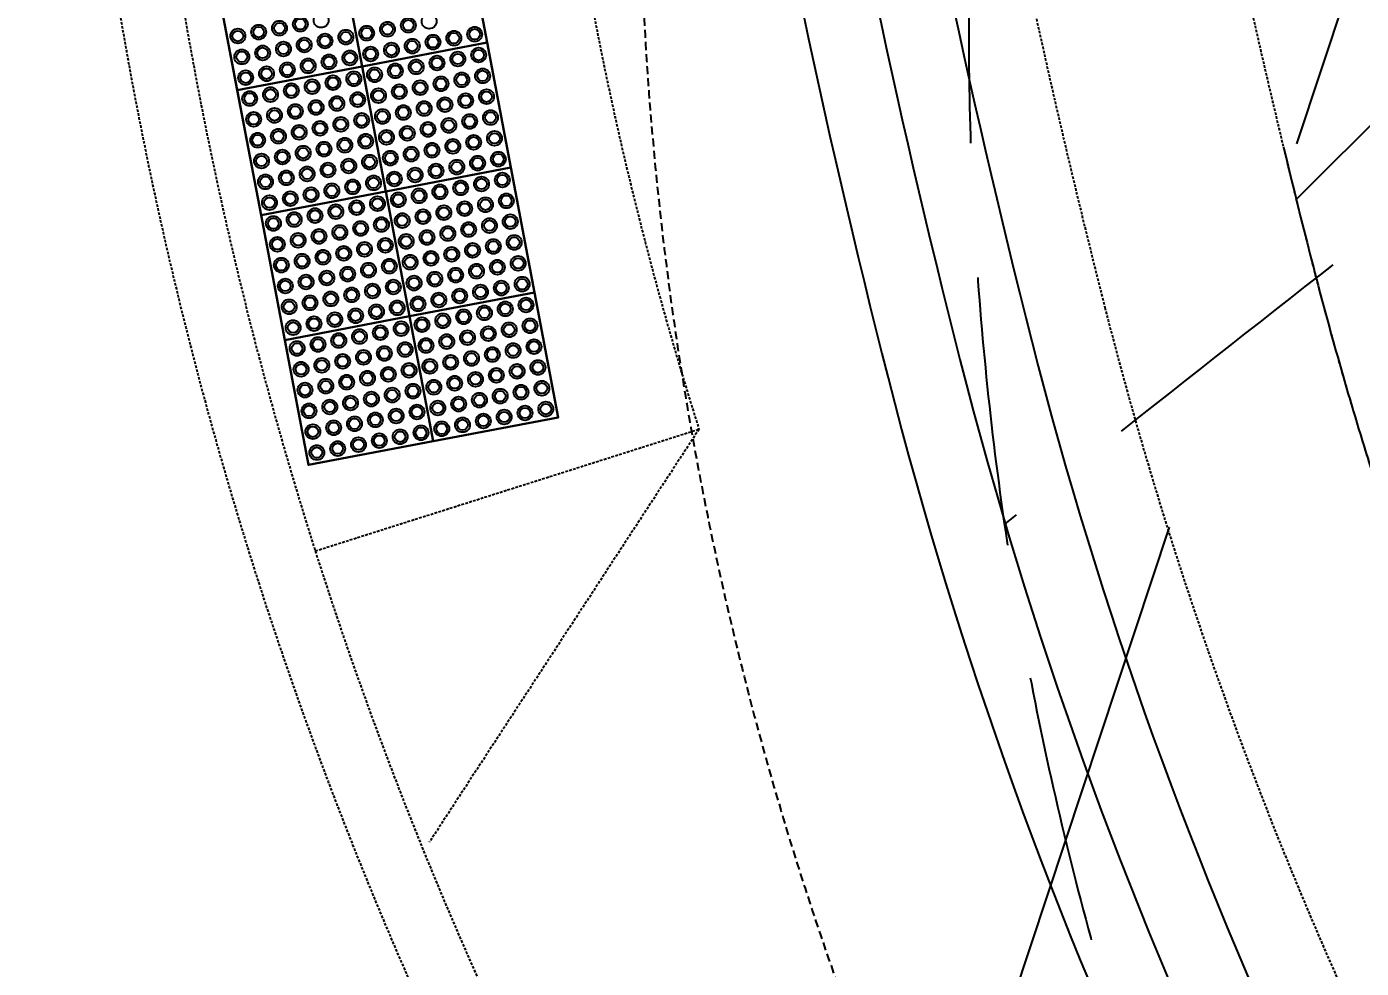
# Model space of a CAD drawing. Header units: millimetres. Extents: x 832728086 to 834530684, y 817551485 to 818349469.
# Drawn here: x 834278547 to 834281696, y 817936724 to 817938945 of the extents above; entities that cross this region are included whole.
import ezdxf

# ---------------------------------------------------------------- set-up
doc = ezdxf.new("R2010")
doc.units = ezdxf.units.MM
doc.header["$LTSCALE"] = 100
doc.linetypes.add('Hidden', pattern=[9.525, 6.35, -3.175])
for name, color, linetype in [('+C-160', 160, 'Hidden'), ('000-Tactile-l', 8, 'Continuous'), ('DLN030_1', 1, 'Continuous')]:
    doc.layers.add(name, color=color, linetype=linetype)
doc.layers.add('000-helpline', color=30, linetype='Continuous', lineweight=30, plot=False)
doc.styles.add('Swis721tBT', font='swissl.ttf')
doc.dimstyles.new('INTDIM', dxfattribs={"dimtxt": 200, "dimasz": 125, "dimexe": 100, "dimexo": 150, "dimgap": 80, "dimtad": 1, "dimdec": 0, "dimzin": 9, "dimdsep": 46, "dimtxsty": 'Swis721tBT', "dimblk": 'OPEN30', "dimcen": -125, "dimclrd": 256, "dimclre": 256, "dimclrt": 2, "dimaunit": 1, "dimadec": 1, "dimazin": 0, "dimtfac": 0.444444, "dimtdec": 0, "dimtix": 1, "dimtmove": 2, "dimatfit": 3, "dimldrblk": 'OPEN30', "dimfxl": 0, "dimtolj": 1, "dimlwd": -1, "dimlwe": -1, "dimarcsym": 0})

# ---------------------------------------------------------------- blocks, each defined once
blk = doc.blocks.new('_Open30')
at = {"color": 0, "linetype": 'ByBlock', "lineweight": -2}
for p, q in [((-1, 0.268), (0, 0)), ((0, 0), (-1, -0.268)), ((0, 0), (-1, 0))]:
    blk.add_line(p, q, dxfattribs=at)
blk = doc.blocks.new('*D28')
at = {"layer": 'Defpoints', "color": 0}
for p in [(834269376.5, 817985820.3), (834268234.8, 817984815.4), (834325664.7, 817921861.8)]:
    blk.add_point(p, dxfattribs=at)
at = {"layer": 'DLN030_1', "linetype": 'Continuous'}
for p, q in [((834269263.9, 817985721.2), (834268159.7, 817984749.3)), ((834324390.8, 817921007.1), (834268366.9, 817984665.3)), ((834325552.1, 817921762.7), (834324447.9, 817920790.9))]:
    blk.add_line(p, q, dxfattribs=at)
at = {"layer": 'DLN030_1', "xscale": 200, "yscale": 200, "zscale": 200}
for p, rotation in [((834268234.8, 817984815.4), 131.3501965874743), ((834324523, 817920857), 311.3501965874743)]:
    blk.add_blockref('_Open30', p, dxfattribs=dict(at, rotation=rotation))
at = {"layer": 'DLN030_1', "color": 2, "insert": (834295470.9, 817953435.6), "char_height": 400, "attachment_point": 5, "rotation": 311.3502, "style": 'Swis721tBT'}
blk.add_mtext('\\A1;85200', dxfattribs=at)
blk = doc.blocks.new('tactile')
at = {"layer": '000-helpline', "ltscale": 0.015}
for points in [[(834279.6337, 817939.2513), (834279.3389, 817939.1954), (834279.3949, 817938.9007), (834279.6896, 817938.9566)], [(834279.3389, 817939.1954), (834279.0442, 817939.1395), (834279.1001, 817938.8447), (834279.3949, 817938.9007)], [(834279.6896, 817938.9566), (834279.3949, 817938.9007), (834279.4508, 817938.6059), (834279.7455, 817938.6619)], [(834279.3949, 817938.9007), (834279.1001, 817938.8447), (834279.1561, 817938.55), (834279.4508, 817938.6059)], [(834279.8015, 817938.3671), (834279.5067, 817938.3112), (834279.4508, 817938.6059), (834279.7455, 817938.6619)], [(834279.5067, 817938.3112), (834279.212, 817938.2552), (834279.1561, 817938.55), (834279.4508, 817938.6059)], [(834279.8574, 817938.0724), (834279.5627, 817938.0164), (834279.5067, 817938.3112), (834279.8015, 817938.3671)], [(834279.5627, 817938.0164), (834279.2679, 817937.9605), (834279.212, 817938.2552), (834279.5067, 817938.3112)]]:
    blk.add_lwpolyline(points, close=True, dxfattribs=at)
at = {"layer": '000-Tactile-l'}
for points in [[(834279.7455, 817938.6619), (834279.6337, 817939.2513), (834279.0442, 817939.1395), (834279.1561, 817938.55)], [(834279.7455, 817938.6619), (834279.8574, 817938.0724), (834279.2679, 817937.9605), (834279.1561, 817938.55)]]:
    blk.add_lwpolyline(points, close=True, dxfattribs=at)
at = {"layer": '000-Tactile-l', "ltscale": 0.015}
for centre, radius in [((834279.1505, 817938.9815), 0.0175), ((834279.1996, 817938.9908), 0.0175), ((834279.1996, 817938.9908), 0.0125), ((834279.2488, 817939.0002), 0.0175), ((834279.2488, 817939.0002), 0.0125), ((834279.2979, 817939.0095), 0.0175), ((834279.4546, 817938.9883), 0.0175), ((834279.4546, 817938.9883), 0.0125), ((834279.5037, 817938.9977), 0.0175), ((834279.5037, 817938.9977), 0.0125), ((834279.5528, 817939.007), 0.0175), ((834279.1014, 817938.9722), 0.0175), ((834279.1014, 817938.9722), 0.0125), ((834279.1505, 817938.9815), 0.0125), ((834279.2581, 817938.951), 0.0175), ((834279.3072, 817938.9604), 0.0175), ((834279.3072, 817938.9604), 0.0125), ((834279.3563, 817938.9697), 0.0175), ((834279.3563, 817938.9697), 0.0125), ((834279.4055, 817938.979), 0.0175), ((834279.4055, 817938.979), 0.0125), ((834279.5621, 817938.9578), 0.0175), ((834279.5621, 817938.9578), 0.0125), ((834279.6113, 817938.9672), 0.0175), ((834279.6113, 817938.9672), 0.0125), ((834279.6604, 817938.9765), 0.0175), ((834279.6604, 817938.9765), 0.0125), ((834279.1107, 817938.9231), 0.0175), ((834279.1107, 817938.9231), 0.0125), ((834279.1598, 817938.9324), 0.0175), ((834279.1598, 817938.9324), 0.0125), ((834279.209, 817938.9417), 0.0175), ((834279.209, 817938.9417), 0.0125), ((834279.2581, 817938.951), 0.0125), ((834279.3657, 817938.9206), 0.0175), ((834279.4148, 817938.9299), 0.0175), ((834279.4148, 817938.9299), 0.0125), ((834279.4639, 817938.9392), 0.0175), ((834279.4639, 817938.9392), 0.0125), ((834279.513, 817938.9485), 0.0175), ((834279.513, 817938.9485), 0.0125), ((834279.6206, 817938.918), 0.0175), ((834279.6697, 817938.9274), 0.0175), ((834279.6697, 817938.9274), 0.0125), ((834279.2183, 817938.8926), 0.0175), ((834279.2183, 817938.8926), 0.0125), ((834279.2674, 817938.9019), 0.0175), ((834279.2674, 817938.9019), 0.0125), ((834279.3165, 817938.9112), 0.0175), ((834279.3165, 817938.9112), 0.0125), ((834279.3657, 817938.9206), 0.0125), ((834279.4732, 817938.8901), 0.0175), ((834279.5223, 817938.8994), 0.0175), ((834279.5223, 817938.8994), 0.0125), ((834279.5715, 817938.9087), 0.0175), ((834279.5715, 817938.9087), 0.0125), ((834279.6206, 817938.918), 0.0125), ((834279.12, 817938.8739), 0.0175), ((834279.12, 817938.8739), 0.0125), ((834279.1692, 817938.8833), 0.0175), ((834279.1692, 817938.8833), 0.0125), ((834279.3259, 817938.8621), 0.0175), ((834279.3259, 817938.8621), 0.0125), ((834279.375, 817938.8714), 0.0175), ((834279.375, 817938.8714), 0.0125), ((834279.4241, 817938.8808), 0.0175), ((834279.4241, 817938.8808), 0.0125), ((834279.4732, 817938.8901), 0.0125), ((834279.5808, 817938.8596), 0.0175), ((834279.5808, 817938.8596), 0.0125), ((834279.6299, 817938.8689), 0.0175), ((834279.6299, 817938.8689), 0.0125), ((834279.679, 817938.8782), 0.0175), ((834279.679, 817938.8782), 0.0125), ((834279.1294, 817938.8248), 0.0175), ((834279.1785, 817938.8341), 0.0175), ((834279.1785, 817938.8341), 0.0125), ((834279.2276, 817938.8435), 0.0175), ((834279.2276, 817938.8435), 0.0125), ((834279.2767, 817938.8528), 0.0175), ((834279.2767, 817938.8528), 0.0125), ((834279.4334, 817938.8316), 0.0175), ((834279.4334, 817938.8316), 0.0125), ((834279.4825, 817938.841), 0.0175), ((834279.4825, 817938.841), 0.0125), ((834279.5317, 817938.8503), 0.0175), ((834279.5317, 817938.8503), 0.0125), ((834279.6884, 817938.8291), 0.0175), ((834279.6884, 817938.8291), 0.0125), ((834279.1294, 817938.8248), 0.0125), ((834279.2369, 817938.7943), 0.0175), ((834279.286, 817938.8037), 0.0175), ((834279.286, 817938.8037), 0.0125), ((834279.3352, 817938.813), 0.0175), ((834279.3352, 817938.813), 0.0125), ((834279.3843, 817938.8223), 0.0175), ((834279.3843, 817938.8223), 0.0125), ((834279.4919, 817938.7918), 0.0175), ((834279.541, 817938.8012), 0.0175), ((834279.541, 817938.8012), 0.0125), ((834279.5901, 817938.8105), 0.0175), ((834279.5901, 817938.8105), 0.0125), ((834279.6392, 817938.8198), 0.0175), ((834279.6392, 817938.8198), 0.0125), ((834279.1387, 817938.7757), 0.0175), ((834279.1387, 817938.7757), 0.0125), ((834279.1878, 817938.785), 0.0175), ((834279.1878, 817938.785), 0.0125), ((834279.2369, 817938.7943), 0.0125), ((834279.3445, 817938.7639), 0.0175), ((834279.3936, 817938.7732), 0.0175), ((834279.3936, 817938.7732), 0.0125), ((834279.4427, 817938.7825), 0.0175), ((834279.4427, 817938.7825), 0.0125), ((834279.4919, 817938.7918), 0.0125), ((834279.5994, 817938.7614), 0.0175), ((834279.6486, 817938.7707), 0.0175), ((834279.6486, 817938.7707), 0.0125), ((834279.6977, 817938.78), 0.0175), ((834279.6977, 817938.78), 0.0125), ((834279.1971, 817938.7359), 0.0175), ((834279.1971, 817938.7359), 0.0125), ((834279.2462, 817938.7452), 0.0175), ((834279.2462, 817938.7452), 0.0125), ((834279.2954, 817938.7545), 0.0175), ((834279.2954, 817938.7545), 0.0125), ((834279.3445, 817938.7639), 0.0125), ((834279.4521, 817938.7334), 0.0175), ((834279.4521, 817938.7334), 0.0125), ((834279.5012, 817938.7427), 0.0175), ((834279.5012, 817938.7427), 0.0125), ((834279.5503, 817938.752), 0.0175), ((834279.5503, 817938.752), 0.0125), ((834279.5994, 817938.7614), 0.0125), ((834279.707, 817938.7309), 0.0175), ((834279.148, 817938.7266), 0.0175), ((834279.148, 817938.7266), 0.0125), ((834279.3047, 817938.7054), 0.0175), ((834279.3047, 817938.7054), 0.0125), ((834279.3538, 817938.7147), 0.0175), ((834279.3538, 817938.7147), 0.0125), ((834279.4029, 817938.7241), 0.0175), ((834279.4029, 817938.7241), 0.0125), ((834279.5596, 817938.7029), 0.0175), ((834279.5596, 817938.7029), 0.0125), ((834279.6088, 817938.7122), 0.0175), ((834279.6088, 817938.7122), 0.0125), ((834279.6579, 817938.7216), 0.0175), ((834279.6579, 817938.7216), 0.0125), ((834279.707, 817938.7309), 0.0125), ((834279.1573, 817938.6775), 0.0175), ((834279.1573, 817938.6775), 0.0125), ((834279.2064, 817938.6868), 0.0175), ((834279.2064, 817938.6868), 0.0125), ((834279.2556, 817938.6961), 0.0175), ((834279.2556, 817938.6961), 0.0125), ((834279.3631, 817938.6656), 0.0175), ((834279.4123, 817938.6749), 0.0175), ((834279.4123, 817938.6749), 0.0125), ((834279.4614, 817938.6843), 0.0175), ((834279.4614, 817938.6843), 0.0125), ((834279.5105, 817938.6936), 0.0175), ((834279.5105, 817938.6936), 0.0125), ((834279.6672, 817938.6724), 0.0175), ((834279.6672, 817938.6724), 0.0125), ((834279.7163, 817938.6818), 0.0175), ((834279.7163, 817938.6818), 0.0125), ((834279.2158, 817938.6377), 0.0175), ((834279.2649, 817938.647), 0.0175), ((834279.2649, 817938.647), 0.0125), ((834279.314, 817938.6563), 0.0175), ((834279.314, 817938.6563), 0.0125), ((834279.3631, 817938.6656), 0.0125), ((834279.4707, 817938.6351), 0.0175), ((834279.5198, 817938.6445), 0.0175), ((834279.5198, 817938.6445), 0.0125), ((834279.569, 817938.6538), 0.0175), ((834279.569, 817938.6538), 0.0125), ((834279.6181, 817938.6631), 0.0175), ((834279.6181, 817938.6631), 0.0125), ((834279.1666, 817938.6283), 0.0175), ((834279.1666, 817938.6283), 0.0125), ((834279.2158, 817938.6377), 0.0125), ((834279.3233, 817938.6072), 0.0175), ((834279.3233, 817938.6072), 0.0125), ((834279.3725, 817938.6165), 0.0175), ((834279.3725, 817938.6165), 0.0125), ((834279.4216, 817938.6258), 0.0175), ((834279.4216, 817938.6258), 0.0125), ((834279.4707, 817938.6351), 0.0125), ((834279.5783, 817938.6047), 0.0175), ((834279.6274, 817938.614), 0.0175), ((834279.6274, 817938.614), 0.0125), ((834279.6765, 817938.6233), 0.0175), ((834279.6765, 817938.6233), 0.0125), ((834279.7256, 817938.6326), 0.0175), ((834279.7256, 817938.6326), 0.0125), ((834279.176, 817938.5792), 0.0175), ((834279.176, 817938.5792), 0.0125), ((834279.2251, 817938.5885), 0.0175), ((834279.2251, 817938.5885), 0.0125), ((834279.2742, 817938.5979), 0.0175), ((834279.2742, 817938.5979), 0.0125), ((834279.4309, 817938.5767), 0.0175), ((834279.4309, 817938.5767), 0.0125), ((834279.48, 817938.586), 0.0175), ((834279.48, 817938.586), 0.0125), ((834279.5292, 817938.5953), 0.0175), ((834279.5292, 817938.5953), 0.0125), ((834279.5783, 817938.6047), 0.0125), ((834279.6858, 817938.5742), 0.0175), ((834279.735, 817938.5835), 0.0175), ((834279.735, 817938.5835), 0.0125), ((834279.2344, 817938.5394), 0.0175), ((834279.2835, 817938.5487), 0.0175), ((834279.2835, 817938.5487), 0.0125), ((834279.3327, 817938.5581), 0.0175), ((834279.3327, 817938.5581), 0.0125), ((834279.3818, 817938.5674), 0.0175), ((834279.3818, 817938.5674), 0.0125), ((834279.5385, 817938.5462), 0.0175), ((834279.5385, 817938.5462), 0.0125), ((834279.5876, 817938.5555), 0.0175), ((834279.5876, 817938.5555), 0.0125), ((834279.6367, 817938.5649), 0.0175), ((834279.6367, 817938.5649), 0.0125), ((834279.6858, 817938.5742), 0.0125), ((834279.1853, 817938.5301), 0.0175), ((834279.1853, 817938.5301), 0.0125), ((834279.2344, 817938.5394), 0.0125), ((834279.342, 817938.5089), 0.0175), ((834279.3911, 817938.5183), 0.0175), ((834279.3911, 817938.5183), 0.0125), ((834279.4402, 817938.5276), 0.0175), ((834279.4402, 817938.5276), 0.0125), ((834279.4894, 817938.5369), 0.0175), ((834279.4894, 817938.5369), 0.0125), ((834279.646, 817938.5157), 0.0175), ((834279.646, 817938.5157), 0.0125), ((834279.6952, 817938.5251), 0.0175), ((834279.6952, 817938.5251), 0.0125), ((834279.7443, 817938.5344), 0.0175), ((834279.7443, 817938.5344), 0.0125), ((834279.1946, 817938.481), 0.0175), ((834279.2437, 817938.4903), 0.0175), ((834279.2437, 817938.4903), 0.0125), ((834279.2929, 817938.4996), 0.0175), ((834279.2929, 817938.4996), 0.0125), ((834279.342, 817938.5089), 0.0125), ((834279.4496, 817938.4785), 0.0175), ((834279.4987, 817938.4878), 0.0175), ((834279.4987, 817938.4878), 0.0125), ((834279.5478, 817938.4971), 0.0175), ((834279.5478, 817938.4971), 0.0125), ((834279.5969, 817938.5064), 0.0175), ((834279.5969, 817938.5064), 0.0125), ((834279.7536, 817938.4853), 0.0175), ((834279.7536, 817938.4853), 0.0125), ((834279.1946, 817938.481), 0.0125), ((834279.3022, 817938.4505), 0.0175), ((834279.3022, 817938.4505), 0.0125), ((834279.3513, 817938.4598), 0.0175), ((834279.3513, 817938.4598), 0.0125), ((834279.4004, 817938.4691), 0.0175), ((834279.4004, 817938.4691), 0.0125), ((834279.4496, 817938.4785), 0.0125), ((834279.5571, 817938.448), 0.0175), ((834279.6062, 817938.4573), 0.0175), ((834279.6062, 817938.4573), 0.0125), ((834279.6554, 817938.4666), 0.0175), ((834279.6554, 817938.4666), 0.0125), ((834279.7045, 817938.4759), 0.0175), ((834279.7045, 817938.4759), 0.0125), ((834279.2039, 817938.4318), 0.0175), ((834279.2039, 817938.4318), 0.0125), ((834279.2531, 817938.4412), 0.0175), ((834279.2531, 817938.4412), 0.0125), ((834279.4098, 817938.42), 0.0175), ((834279.4098, 817938.42), 0.0125), ((834279.4589, 817938.4293), 0.0175), ((834279.4589, 817938.4293), 0.0125), ((834279.508, 817938.4387), 0.0175), ((834279.508, 817938.4387), 0.0125), ((834279.5571, 817938.448), 0.0125), ((834279.6647, 817938.4175), 0.0175), ((834279.7138, 817938.4268), 0.0175), ((834279.7138, 817938.4268), 0.0125), ((834279.7629, 817938.4361), 0.0175), ((834279.7629, 817938.4361), 0.0125), ((834279.2133, 817938.3827), 0.0175), ((834279.2624, 817938.392), 0.0175), ((834279.2624, 817938.392), 0.0125), ((834279.3115, 817938.4014), 0.0175), ((834279.3115, 817938.4014), 0.0125), ((834279.3606, 817938.4107), 0.0175), ((834279.3606, 817938.4107), 0.0125), ((834279.5173, 817938.3895), 0.0175), ((834279.5173, 817938.3895), 0.0125), ((834279.5664, 817938.3988), 0.0175), ((834279.5664, 817938.3988), 0.0125), ((834279.6156, 817938.4082), 0.0175), ((834279.6156, 817938.4082), 0.0125), ((834279.6647, 817938.4175), 0.0125), ((834279.7723, 817938.387), 0.0175), ((834279.7723, 817938.387), 0.0125), ((834279.2133, 817938.3827), 0.0125), ((834279.3208, 817938.3522), 0.0175), ((834279.37, 817938.3616), 0.0175), ((834279.37, 817938.3616), 0.0125), ((834279.4191, 817938.3709), 0.0175), ((834279.4191, 817938.3709), 0.0125), ((834279.4682, 817938.3802), 0.0175), ((834279.4682, 817938.3802), 0.0125), ((834279.6249, 817938.359), 0.0175), ((834279.6249, 817938.359), 0.0125), ((834279.674, 817938.3684), 0.0175), ((834279.674, 817938.3684), 0.0125), ((834279.7231, 817938.3777), 0.0175), ((834279.7231, 817938.3777), 0.0125), ((834279.2226, 817938.3336), 0.0175), ((834279.2226, 817938.3336), 0.0125), ((834279.2717, 817938.3429), 0.0175), ((834279.2717, 817938.3429), 0.0125), ((834279.3208, 817938.3522), 0.0125), ((834279.4284, 817938.3218), 0.0175), ((834279.4775, 817938.3311), 0.0175), ((834279.4775, 817938.3311), 0.0125), ((834279.5266, 817938.3404), 0.0175), ((834279.5266, 817938.3404), 0.0125), ((834279.5758, 817938.3497), 0.0175), ((834279.5758, 817938.3497), 0.0125), ((834279.6833, 817938.3192), 0.0175), ((834279.7325, 817938.3286), 0.0175), ((834279.7325, 817938.3286), 0.0125), ((834279.7816, 817938.3379), 0.0175), ((834279.7816, 817938.3379), 0.0125), ((834279.281, 817938.2938), 0.0175), ((834279.281, 817938.2938), 0.0125), ((834279.3302, 817938.3031), 0.0175), ((834279.3302, 817938.3031), 0.0125), ((834279.3793, 817938.3124), 0.0175), ((834279.3793, 817938.3124), 0.0125), ((834279.4284, 817938.3218), 0.0125), ((834279.536, 817938.2913), 0.0175), ((834279.5851, 817938.3006), 0.0175), ((834279.5851, 817938.3006), 0.0125), ((834279.6342, 817938.3099), 0.0175), ((834279.6342, 817938.3099), 0.0125), ((834279.6833, 817938.3192), 0.0125), ((834279.7909, 817938.2888), 0.0175), ((834279.2319, 817938.2845), 0.0175), ((834279.2319, 817938.2845), 0.0125), ((834279.3886, 817938.2633), 0.0175), ((834279.3886, 817938.2633), 0.0125), ((834279.4377, 817938.2726), 0.0175), ((834279.4377, 817938.2726), 0.0125), ((834279.4868, 817938.282), 0.0175), ((834279.4868, 817938.282), 0.0125), ((834279.536, 817938.2913), 0.0125), ((834279.6435, 817938.2608), 0.0175), ((834279.6435, 817938.2608), 0.0125), ((834279.6927, 817938.2701), 0.0175), ((834279.6927, 817938.2701), 0.0125), ((834279.7418, 817938.2794), 0.0175), ((834279.7418, 817938.2794), 0.0125), ((834279.7909, 817938.2888), 0.0125), ((834279.2412, 817938.2353), 0.0175), ((834279.2412, 817938.2353), 0.0125), ((834279.2904, 817938.2447), 0.0175), ((834279.2904, 817938.2447), 0.0125), ((834279.3395, 817938.254), 0.0175), ((834279.3395, 817938.254), 0.0125), ((834279.4962, 817938.2328), 0.0175), ((834279.4962, 817938.2328), 0.0125), ((834279.5453, 817938.2422), 0.0175), ((834279.5453, 817938.2422), 0.0125), ((834279.5944, 817938.2515), 0.0175), ((834279.5944, 817938.2515), 0.0125), ((834279.7511, 817938.2303), 0.0175), ((834279.7511, 817938.2303), 0.0125), ((834279.8002, 817938.2396), 0.0175), ((834279.8002, 817938.2396), 0.0125), ((834279.2997, 817938.1955), 0.0175), ((834279.3488, 817938.2049), 0.0175), ((834279.3488, 817938.2049), 0.0125), ((834279.3979, 817938.2142), 0.0175), ((834279.3979, 817938.2142), 0.0125), ((834279.447, 817938.2235), 0.0175), ((834279.447, 817938.2235), 0.0125), ((834279.5546, 817938.193), 0.0175), ((834279.6037, 817938.2024), 0.0175), ((834279.6037, 817938.2024), 0.0125), ((834279.6529, 817938.2117), 0.0175), ((834279.6529, 817938.2117), 0.0125), ((834279.702, 817938.221), 0.0175), ((834279.702, 817938.221), 0.0125), ((834279.2506, 817938.1862), 0.0175), ((834279.2506, 817938.1862), 0.0125), ((834279.2997, 817938.1955), 0.0125), ((834279.4072, 817938.1651), 0.0175), ((834279.4564, 817938.1744), 0.0175), ((834279.4564, 817938.1744), 0.0125), ((834279.5055, 817938.1837), 0.0175), ((834279.5055, 817938.1837), 0.0125), ((834279.5546, 817938.193), 0.0125), ((834279.6622, 817938.1626), 0.0175), ((834279.7113, 817938.1719), 0.0175), ((834279.7113, 817938.1719), 0.0125), ((834279.7604, 817938.1812), 0.0175), ((834279.7604, 817938.1812), 0.0125), ((834279.8096, 817938.1905), 0.0175), ((834279.8096, 817938.1905), 0.0125), ((834279.2599, 817938.1371), 0.0175), ((834279.2599, 817938.1371), 0.0125), ((834279.309, 817938.1464), 0.0175), ((834279.309, 817938.1464), 0.0125), ((834279.3581, 817938.1557), 0.0175), ((834279.3581, 817938.1557), 0.0125), ((834279.4072, 817938.1651), 0.0125), ((834279.5148, 817938.1346), 0.0175), ((834279.5639, 817938.1439), 0.0175), ((834279.5639, 817938.1439), 0.0125), ((834279.6131, 817938.1532), 0.0175), ((834279.6131, 817938.1532), 0.0125), ((834279.6622, 817938.1626), 0.0125), ((834279.7697, 817938.1321), 0.0175), ((834279.8189, 817938.1414), 0.0175), ((834279.8189, 817938.1414), 0.0125), ((834279.3674, 817938.1066), 0.0175), ((834279.3674, 817938.1066), 0.0125), ((834279.4166, 817938.1159), 0.0175), ((834279.4166, 817938.1159), 0.0125), ((834279.4657, 817938.1253), 0.0175), ((834279.4657, 817938.1253), 0.0125), ((834279.5148, 817938.1346), 0.0125), ((834279.6224, 817938.1041), 0.0175), ((834279.6224, 817938.1041), 0.0125), ((834279.6715, 817938.1134), 0.0175), ((834279.6715, 817938.1134), 0.0125), ((834279.7206, 817938.1228), 0.0175), ((834279.7206, 817938.1228), 0.0125), ((834279.7697, 817938.1321), 0.0125), ((834279.2692, 817938.088), 0.0175), ((834279.2692, 817938.088), 0.0125), ((834279.3183, 817938.0973), 0.0175), ((834279.3183, 817938.0973), 0.0125), ((834279.4259, 817938.0668), 0.0175), ((834279.475, 817938.0761), 0.0175), ((834279.475, 817938.0761), 0.0125), ((834279.5241, 817938.0855), 0.0175), ((834279.5241, 817938.0855), 0.0125), ((834279.5733, 817938.0948), 0.0175), ((834279.5733, 817938.0948), 0.0125), ((834279.7299, 817938.0736), 0.0175), ((834279.7299, 817938.0736), 0.0125), ((834279.7791, 817938.083), 0.0175), ((834279.7791, 817938.083), 0.0125), ((834279.8282, 817938.0923), 0.0175), ((834279.8282, 817938.0923), 0.0125), ((834279.2785, 817938.0389), 0.0175), ((834279.3276, 817938.0482), 0.0175), ((834279.3276, 817938.0482), 0.0125), ((834279.3768, 817938.0575), 0.0175), ((834279.3768, 817938.0575), 0.0125), ((834279.4259, 817938.0668), 0.0125), ((834279.5335, 817938.0363), 0.0175), ((834279.5826, 817938.0457), 0.0175), ((834279.5826, 817938.0457), 0.0125), ((834279.6317, 817938.055), 0.0175), ((834279.6317, 817938.055), 0.0125), ((834279.6808, 817938.0643), 0.0175), ((834279.6808, 817938.0643), 0.0125), ((834279.2785, 817938.0389), 0.0125), ((834279.3861, 817938.0084), 0.0175), ((834279.4352, 817938.0177), 0.0175), ((834279.4352, 817938.0177), 0.0125), ((834279.4843, 817938.027), 0.0175), ((834279.4843, 817938.027), 0.0125), ((834279.5335, 817938.0363), 0.0125), ((834279.2878, 817937.9897), 0.0175), ((834279.2878, 817937.9897), 0.0125), ((834279.337, 817937.9991), 0.0175), ((834279.337, 817937.9991), 0.0125), ((834279.3861, 817938.0084), 0.0125)]:
    blk.add_circle(centre, radius, dxfattribs=at)
at = {"layer": '000-Tactile-l', "ltscale": 5e-05}
for centre, radius, start, end in [((834301.6085, 817943.5102), 21.4677, 184.36534, 194.29487), ((834301.6085, 817943.5102), 21.2927, 184.36534, 194.29487), ((834301.6085, 817943.5102), 21.6427, 184.36534, 194.29487), ((834290.7477, 817940.7432), 10.0849, 194.29664, 238.2636), ((834290.7477, 817940.7432), 10.2599, 194.29662, 238.26358), ((834290.7477, 817940.7432), 10.4349, 194.29661, 238.26357)]:
    blk.add_arc(centre, radius, start, end, dxfattribs=at)
blk = doc.blocks.new('A$C062A3D83')
at = {"layer": '+C-160', "ltscale": 3}
blk.add_line((-51694.7, -96422.5), (-37449, -53520.9), dxfattribs=at)
at = {"layer": '+C-160'}
for p, q in [((-41790.5, -66722.7), (-36681.8, -61614)), ((-42479.2, -67488.5), (-42479.2, -67488.5))]:
    blk.add_line(p, q, dxfattribs=at)
at = {"layer": '+C-160', "ltscale": 0.01}
for p, q in [((-44105.6, -67551.7), (-43200.1, -67264.5)), ((-43200.1, -67264.5), (-43836.8, -68238.9))]:
    blk.add_line(p, q, dxfattribs=at)
for centre, radius, start, end in [((-21724.9, -61749.8), 21172.7, 172.4503, 194.29487), ((-21724.9, -61749.8), 20672.7, 172.4503, 194.29487), ((-35002.6, -64664.2), 9700, 168.97112, 239.21944), ((-35002.6, -64664.2), 9550, 168.97112, 239.21944), ((-35002.6, -64664.2), 8600, 180, 197.59915), ((-37894, -64804.3), 8100, 191.44163, 239.21944), ((-32585.7, -64516.8), 9464.9, 194.29669, 239.21944), ((-32585.7, -64516.8), 9964.9, 194.29665, 239.2194)]:
    blk.add_arc(centre, radius, start, end, dxfattribs=at)
at = {"layer": '+C-160'}
for centre, radius, start, end in [((-21726.8, -61750.1), 20670.7, 172.44295, 194.29544), ((5348.6, -127283.5), 76569.8, 126.490677, 128.655043), ((-34463.4, -66324), 8100, 177.38999, 198.07338), ((-32585.7, -64516.8), 9464.9, 194.29669, 239.21944)]:
    blk.add_arc(centre, radius, start, end, dxfattribs=at)
at = {"layer": '+C-160', "ltscale": 0.03}
blk.add_arc((-35240.8, -65860.9), 8100, 168.51246, 239.21944, dxfattribs=at)

msp = doc.modelspace()

# ---------------------------------------------------------------- block references
at = {"layer": '+C-160', "ltscale": 5}
msp.add_blockref('A$C062A3D83', (834323333.3128, 818005260.0327), dxfattribs=at)
at = {"layer": '000-Tactile-l', "xscale": 1000, "yscale": 1000, "zscale": 1000}
msp.add_blockref('tactile', (-56.4905, -49.2817, -0.0703), dxfattribs=at)

# ---------------------------------------------------------------- dimensions: what is measured, and where the dimension line sits
at = {"layer": 'DLN030_1'}
dim = msp.add_linear_dim(base=(834268234.7779, 817984815.415), p1=(834325664.7353, 817921861.8346), p2=(834269376.5388, 817985820.2502), angle=131.3501966, dimstyle='INTDIM', override={"dimtxt": 400, "dimasz": 200, "dimarcsym": 2}, dxfattribs=at)
dim.commit()
dim.dimension.update_dxf_attribs({"geometry": '*D28', "text_midpoint": (834295470.9447, 817953435.6146), "dimtype": 160})

doc.saveas('drawing.dxf')
